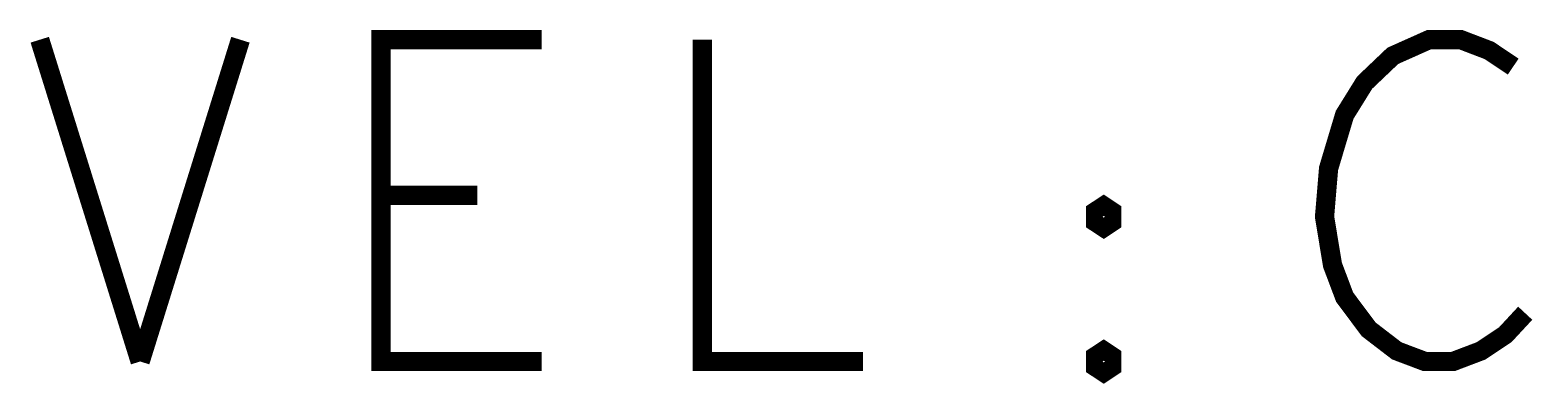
# Model space of a CAD drawing. Header units: millimetres. Extents: x 3885 to 4350, y -149 to 182.
# Drawn here: x 4150.83 to 4162.73, y 98.54 to 101.33 of the extents above; entities that cross this region are included whole.
import ezdxf

# ---------------------------------------------------------------- set-up
doc = ezdxf.new("R2010")
doc.units = ezdxf.units.MM
doc.header["$LTSCALE"] = 23.1
doc.layers.get('0').update_dxf_attribs({"linetype": 'CONTINUOUS'})

msp = doc.modelspace()

# ---------------------------------------------------------------- linework, layer by layer
at = {"const_width": 0.152}
for points in [[(4150.908, 101.254), (4151.702, 98.714)], [(4151.702, 98.714), (4152.495, 101.254)], [(4154.877, 98.714), (4153.607, 98.714), (4153.607, 101.254), (4154.877, 101.254)], [(4156.147, 101.254), (4156.147, 98.714), (4157.417, 98.714)], [(4162.56, 101.042), (4162.37, 101.169), (4162.147, 101.254), (4161.893, 101.254), (4161.608, 101.127), (4161.385, 100.915), (4161.227, 100.661), (4161.1, 100.238), (4161.068, 99.857), (4161.131, 99.476), (4161.227, 99.222), (4161.417, 98.968), (4161.639, 98.798), (4161.862, 98.714), (4162.084, 98.714), (4162.306, 98.798), (4162.497, 98.925), (4162.655, 99.095)], [(4154.369, 100.026), (4153.607, 100.026)]]:
    msp.add_lwpolyline(points, dxfattribs=at)
for points in [[(4159.322, 99.772), (4159.258, 99.814), (4159.258, 99.899), (4159.322, 99.941), (4159.385, 99.899), (4159.385, 99.814)], [(4159.322, 98.629), (4159.258, 98.671), (4159.258, 98.756), (4159.322, 98.798), (4159.385, 98.756), (4159.385, 98.671)]]:
    msp.add_lwpolyline(points, close=True, dxfattribs=at)

doc.saveas('drawing.dxf')
